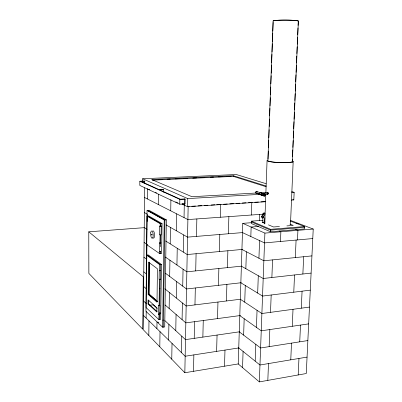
<?xml version="1.0" encoding="UTF-8"?>
<svg xmlns="http://www.w3.org/2000/svg" width="402" height="402" viewBox="0 0 402 402"><rect width="100%" height="100%" fill="white"/><g stroke="black" fill="none" stroke-linecap="round" stroke-linejoin="round"><path stroke-width="0.6" d="M144.725 183.503L144.75 181.116L139.841 181.227L139.801 185.417L179.749 204.221L185.031 203.889L185.121 199.06L180.277 199.186L159.202 189.654L163.448 189.427L163.408 192.231M142.589 181.659L142.62 178.774L236.26 174.508L266.099 183.689M144.645 187.779L143.187 329.635L184.83 372.739L238.461 363.9M147.052 210.457L145.956 311.344L162.644 327.233L164.719 326.952L166.343 219.834L149.062 210.326L147.052 210.457L164.222 219.984L166.343 219.834M146.635 255.134L146.062 307.575L158.896 319.6L160.679 319.369L161.463 264.471L148.368 254.979L146.635 255.134L159.654 264.647L161.463 264.471M146.745 244.702L147.057 216.13L148.805 216.015L162.046 223.597L161.619 253.541L159.805 253.707L146.745 244.702L147.413 244.647M146.127 318.067L146.197 311.404M146.444 288.887L146.529 280.908M146.775 258.692L146.931 244.381M147.177 221.472L147.258 214.206L144.388 212.573M147.423 198.96L147.539 188.523M148.057 303.957L148.102 299.877L156.931 307.816L156.87 312.032L148.057 303.957L148.72 303.877L157.117 311.54M148.162 294.425L148.529 262.114L157.448 268.822L157.006 302.188L148.162 294.425L148.83 294.344L157.222 301.696M148.72 303.877L148.76 300.379M148.83 294.344L149.197 262.049M157.499 301.384L149.097 294.043L149.459 262.652M148.81 335.459L148.981 320.861M156.911 328.615L157.001 321.962M158.569 204.638L158.71 194.181M158.318 314.233L158.438 305.661L159.091 305.46L159.906 305.686L159.785 314.188M160.574 251.567L160.845 251.747L159.363 251.722L159.483 242.974L160.971 242.949L159.483 242.974M159.594 234.919L159.72 226.06L160.765 225.944L161.212 226.085L161.081 234.944L159.755 234.793M159.122 279.305L159.247 270.611L160.096 270.44L160.725 270.631L160.599 279.33L159.167 279.365L159.423 279.104M158.896 319.6L158.971 314.027M159.081 305.982L159.453 279.42M160.725 270.631L159.514 270.812L159.654 264.647M159.805 253.707L159.83 251.833M159.951 243.089L160.066 234.969M161.212 226.085L160.157 226.246L160.222 223.728L147.057 216.13M159.584 319.51L159.679 312.706M159.775 305.897L160.142 279.345M160.262 270.732L160.353 264.576L147.298 255.074M160.529 251.768L160.504 253.642L159.499 252.953M160.599 246.758L160.765 234.868M160.89 226.105L160.921 223.678L147.73 216.085M160.127 313.927L160.147 312.676M159.795 346.825L160.011 331.645M162.644 327.233L164.222 219.984M163.333 327.138L164.936 219.934L147.725 210.412L164.926 219.934M168.644 340.087L168.895 324.344M169.152 308.48L169.408 292.5M169.669 276.405L169.93 260.194M170.197 243.863L170.458 227.406M170.729 210.829L170.905 199.699M171.754 359.207L172.026 343.398M176.332 230.748L176.624 213.834M175.774 330.67L176.061 314.439M176.352 298.088L176.644 281.611M176.94 265.013L177.237 248.285M179.749 204.221L179.835 199.377L139.841 181.227M181.458 352.619L181.769 336.193M182.086 319.64L182.407 302.957M182.729 286.154L183.051 269.214M183.377 252.144L183.709 234.944M184.041 217.613L184.292 204.507M184.719 203.141L184.799 198.92M265.702 201.724L187.598 206.713L187.759 198.593L142.62 178.774M184.83 372.739L188.161 206.151M193.498 371.312L193.859 354.896M194.221 338.353L194.588 321.685M194.96 304.892L195.332 287.963M195.709 270.908L196.086 253.717M196.467 236.391L196.849 218.934M202.859 337.102L203.261 320.52M216.613 351.373L217.06 335.047M217.507 318.605L217.959 302.033M218.412 285.335L218.869 268.511M219.331 251.557L219.799 234.472M220.266 217.251L220.623 204.241M224.517 366.197L224.984 350.077M226.416 300.982L226.899 284.365M227.386 267.626L227.879 250.758M228.376 233.763L228.874 216.633M266.114 186.739L233.366 176.398L233.386 175.734L151.639 179.518L191.99 196.734L255.863 193.03M251.511 222.688L242.768 223.356L238.225 363.941L259.335 381.9L306.269 373.523L313.228 229.05L290.696 220.472M242.547 367.614L243.084 351.433M243.627 335.137L244.175 318.716M244.728 302.168L245.285 285.495M245.843 268.692L246.406 251.768M251.386 215.02L251.823 202.251M250.818 236.502L251.144 227.045L258.416 226.467M263.069 220.271L251.335 221.155L251.255 223.472L270.501 231.763L304.5 228.929L304.61 226.542L290.339 221.085M259.441 220.653L259.667 214.427M255.205 361.177L255.813 344.353M256.431 327.399L257.049 310.309M257.672 293.088L258.3 275.727M258.933 258.23L259.571 240.592M262.752 222.462L262.933 217.507M264.672 222.547L264.858 217.593M265.817 194.166L264.727 223.989M265.868 192.925L267.069 160.584L267.511 160.187M259.335 381.9L264.893 233.105L242.768 223.356M267.878 160.398L273.089 21.115A12.713 0.97 0.3 0 1 286.113 20.105A12.713 0.97 0.3 0 1 298.219 21.316M268.033 159.147L268.34 150.991M268.461 147.856L268.742 140.323M268.832 137.816L269.139 129.66M269.26 126.519L269.541 118.992M269.657 115.856L269.938 108.324M270.033 105.816L270.34 97.661M270.456 94.525L270.737 86.993M270.853 83.857L271.159 75.702M271.255 73.189L271.561 65.034M271.651 62.526L271.958 54.365M272.053 51.858L272.36 43.702M272.43 41.818L272.757 33.034M272.827 31.155L273.154 22.371M270.501 231.763L270.591 229.326L251.335 221.155M267.827 380.382L268.491 363.574M269.154 346.635L269.827 329.555M270.506 312.344L271.184 294.998M271.873 277.516L272.566 259.888M280.47 241.471L280.867 231.768L279.154 231.049M292.239 161.765L292.344 159.262M292.455 156.765L292.746 149.886M292.857 147.383L293.148 140.504M293.259 138.002L293.55 131.122M293.656 128.625L293.952 121.746M294.058 119.243L294.354 112.364M294.46 109.862L294.756 102.982M294.862 100.485L295.158 93.606M295.264 91.103L295.56 84.224M295.666 81.722L295.962 74.842M296.068 72.345L296.359 65.466M296.47 62.963L296.761 56.084M296.872 53.582L297.163 46.702M297.274 44.205L297.565 37.326M297.676 34.823L297.967 27.944M298.073 25.442L298.264 21.065M292.329 162.398L298.379 21.065M290.465 224.547L293.179 161.448M291.324 200.085L293.822 199.925L294.153 192.322L291.767 191.588M290.767 359.835L291.51 343.122M292.259 326.278L293.013 309.304M293.772 292.199L294.535 274.958M295.309 257.582L296.088 240.064M297.49 239.939L297.922 230.336L295.274 229.281M298.194 374.965L298.957 358.463M299.726 341.836L300.505 325.077M301.284 308.188L302.073 291.169M302.867 274.018L303.666 256.732M159.906 305.686L158.433 305.726M159.363 251.722L159.835 251.526M263.335 217.572A0.99 0.955 25.6 0 0 262.541 216.08A0.99 0.955 25.6 0 0 261.637 217.467A0.99 0.955 25.6 0 0 263.335 217.572L264.943 214.15M262.466 217.995L263.275 216.296M262.792 216.13L264.31 212.959M261.566 216.733L263.109 213.552M263.039 222.236C262.039 222.673 265.375 222.819 264.4 222.296M261.029 194.799L261.667 194.794M264.405 196.075C265.486 196.04 265.647 194.121 264.476 194.126A0.99 0.849 -70.8 0 0 263.571 195.151L263.802 195.829L264.405 196.075L256.33 193.312M307.063 357.102L259.968 365.006L238.743 347.946M307.857 340.559L260.607 347.976L239.265 331.836M238.979 347.911L185.161 356.242L143.333 315.339M308.661 323.886L261.245 330.811L239.788 315.605M239.376 331.821L185.493 339.615L164.785 320.56M240.481 315.51L185.824 322.866L165.021 304.917M309.47 307.083L261.893 313.51L240.316 299.254M162.75 320.148L163.438 320.057M310.284 290.149L262.541 296.073L240.848 282.777M240.622 299.214L186.166 305.982L164.8 288.792M149.604 305.254L153.122 304.827L157.162 308.47M241.155 282.742L186.503 288.968L165.503 273.295M149.097 294.043L148.83 294.073L157.227 301.415M159.323 288.651L160.016 288.576M311.108 273.089L263.199 278.491L241.386 266.179M241.692 266.144L186.85 271.822L165.358 257.049M311.937 255.893L263.863 260.772L241.929 249.451M242.235 249.426L187.191 254.541L165.604 240.979M312.771 238.562L264.531 242.908L242.471 232.602M264.893 233.105L313.228 229.05M270.591 229.326L304.61 226.542M304.575 227.341L270.561 230.14L251.305 221.929M242.748 232.577L187.543 237.13L166.046 224.894M279.47 226.502L273.566 226.979L268.441 224.854M286.857 225.909L293.244 225.396L289.867 224.075M296.339 223.462L298.163 223.316M265.275 222.015L262.174 222.251L265.024 223.437M88.772 231.813L143.263 276.812L142.73 329.163L88.862 273.405L88.772 231.813L144.77 227.632M160.222 223.728L162.046 223.597M263.37 214.16L187.895 219.572L144.544 197.493M188.025 206.512L189.272 206.432M191.769 206.271L195.508 206.035M198 205.874L201.739 205.633M204.231 205.477L207.975 205.236M211.09 205.04L214.829 204.799M216.698 204.683L221.065 204.402M223.557 204.246L227.296 204.005M229.788 203.849L233.527 203.608M236.024 203.447L239.763 203.211M242.255 203.05L245.994 202.814M248.486 202.653L252.23 202.417M254.722 202.256L258.461 202.02M260.953 201.859L264.697 201.623M182.448 203.884L185.031 203.889M260.873 192.744L267.777 192.322A1.055 0.407 88 0 1 268.033 193.468A1.055 0.407 88 0 1 267.692 194.342L267.586 194.327A1.055 0.407 88 0 1 267.31 193.895M262.888 193.759L268.234 193.447A0.975 0.598 84.4 0 0 267.662 192.327A0.975 0.377 88 0 0 267.466 192.367M187.759 198.593L259.732 194.352M291.651 192.473L294.153 192.322M259.014 193.598L259.416 194.412L260.697 194.462M179.835 199.377L185.121 199.06M264.742 194.417L267.707 194.241M158.293 179.654L162.056 179.478M167.076 179.247L170.212 179.101M175.227 178.865L178.99 178.689M184.005 178.458L187.769 178.282M192.789 178.051L196.548 177.875M200.94 177.669L204.703 177.493M210.346 177.232L213.482 177.086M218.502 176.85L222.261 176.679M226.653 176.473L231.044 176.267M152.257 180.181L233.366 176.398M144.75 181.116L140.745 181.302L158.926 189.528L163.448 189.427M160.157 226.246L159.76 226.145M160.162 279.088L160.599 279.274M159.514 270.812L159.242 270.667M233.386 175.734L266.144 186.015M292.631 199.538L293.822 199.925M256.396 191.402L264.903 194.231M260.33 192.689A0.98 0.844 -70.8 0 0 259.908 192.588L261.737 192.865L260.878 192.915L265.079 194.377M261.476 193.161L265.209 194.568M263.742 194.277L265.285 194.799M255.511 192.407L263.571 195.151M259.034 193.849L263.591 195.402M262.782 195.216L264.325 195.744M259.114 194.076L264.114 195.854M259.416 194.412L264.179 196.055M182.382 203.884L184.076 204.673M181.965 204.085L187.598 206.713M148.65 189.226L149.785 189.759M155.463 192.422L156.599 192.955M175.659 201.899L177.925 202.96M144.233 227.547L147.092 229.341M144.082 242.421L146.961 244.401M143.931 257.2L146.323 258.983M267.767 192.327L267.667 192.246A1.055 0.407 88 0 0 267.36 192.422M143.78 271.878L146.635 274.179M143.63 286.46L146.474 288.917M143.484 300.947L146.283 303.53M157.911 321.987L158.815 322.846M261.601 193.352L261.682 193.583A0.98 0.482 86.3 0 0 261.004 192.749M256.757 193.161A0.97 0.839 -70.8 0 1 255.577 192.804A0.97 0.839 -70.8 0 1 256.104 191.478A0.97 0.839 -70.8 0 1 257.195 192.066M260.27 194.362A0.98 0.844 -70.8 0 1 259.838 194.513M263.094 214.04A0.965 0.935 24.9 0 1 263.938 212.914A0.965 0.935 24.9 0 1 264.988 213.909M292.611 161.021A13.065 1.593 2.1 0 1 289.576 162.483A13.065 1.593 2.1 0 1 276.888 162.478L273.672 162.207A13.065 1.593 2.1 0 1 267.069 160.584M292.435 161.423A12.326 1.502 2.1 0 1 277.068 162.393L274.043 162.137A12.326 1.502 2.1 0 1 267.807 160.609M268.224 193.442A0.975 0.598 84.4 0 1 267.591 194.251A0.975 0.377 88 0 1 267.4 194.035M273.204 21.115A12.593 0.96 0.3 0 1 286.108 20.115A12.593 0.96 0.3 0 1 298.103 21.316M152.79 230.939A3.668 1.261 85.7 0 1 154.584 235.175A3.668 1.261 85.7 0 1 152.81 237.577M159.353 313.977A0.739 0.256 0.5 0 1 159.664 314.359A0.739 0.256 0.5 0 1 158.539 314.394A0.739 0.256 0.5 0 1 158.619 314.002M151.685 234.225C151.71 236.904 152.67 233.361 151.685 234.225M150.745 232.617A3.673 1.251 85.7 0 0 152.102 238.28A3.673 1.251 85.7 0 0 152.941 232.974A3.673 1.251 85.7 0 0 150.745 232.617"/></g></svg>
